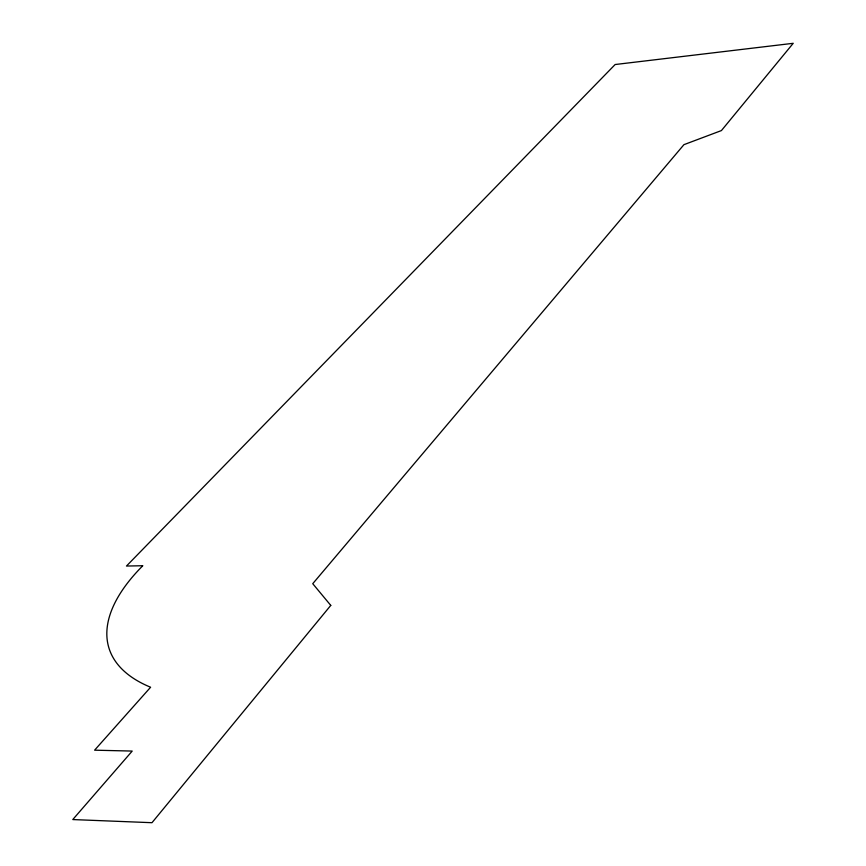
<?xml version="1.0" encoding="UTF-8"?>
<svg xmlns="http://www.w3.org/2000/svg" width="866" height="866" viewBox="0 0 866 866"><rect width="100%" height="100%" fill="white"/><g stroke="black" fill="none" stroke-linecap="round" stroke-linejoin="round"><path stroke-width="1.3" d="M330.769 605.399L151.983 822.7L72.776 819.561L132.217 751.071L94.6 750.183L150.608 687.236A245.446 107.048 -17.5 0 1 142.803 565.736L126.468 566.039L615.141 64.528L793.224 43.3L721.421 130.571L683.934 144.665L312.745 583.695L330.769 605.399"/></g></svg>
